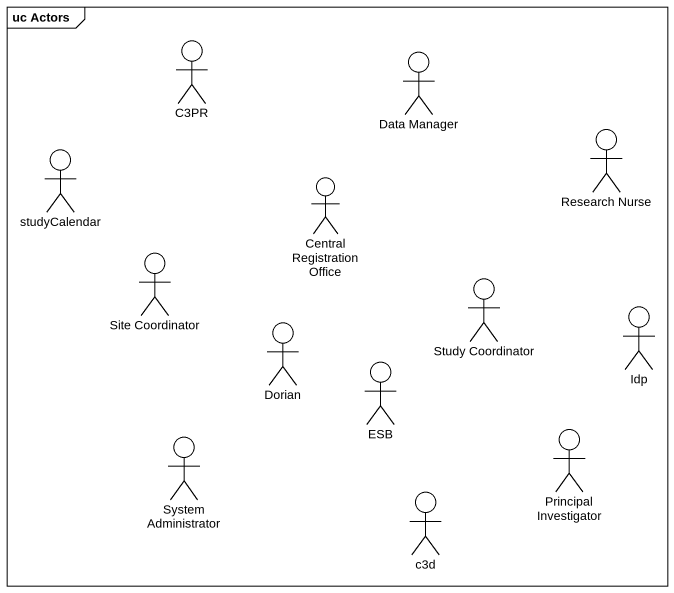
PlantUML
@startuml
mainframe uc Actors
actor C3PR
actor "Data Manager" as Data_Manager
actor "Research Nurse" as Research_Nurse
actor studyCalendar
actor "Central Registration Office" as Central_Registration_Office
actor "Site Coordinator" as Site_Coordinator
actor "Study Coordinator" as Study_Coordinator
actor Dorian
actor Idp
actor ESB
actor "System Administrator" as System_Administrator
actor "Principal Investigator" as Principal_Investigator
actor c3d
@enduml
